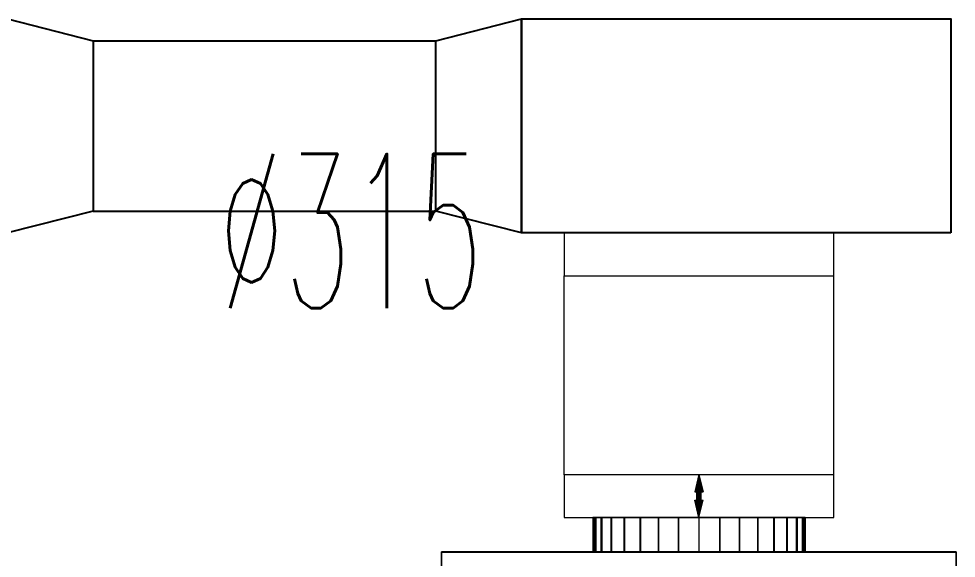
# Model space of a CAD drawing. Header units: inches. Extents: x -172 to 5713, y -54 to 3470.
# Drawn here: x 2845.5 to 2955, y 1051.2 to 1114.2 of the extents above; entities that cross this region are included whole.
import ezdxf
from ezdxf.enums import TextEntityAlignment as Align

# ---------------------------------------------------------------- set-up
doc = ezdxf.new("R2010")
doc.units = ezdxf.units.IN
doc.header["$MEASUREMENT"] = 0
for name, color, linetype, lineweight in [('MTY-EMIS-KANALI', 150, 'Continuous', 0), ('MTY-UFLEME-KANALI-Flex', 21, 'ZIGZAG', 0), ('VDI3805_Objects', 7, 'Continuous', 0)]:
    doc.layers.add(name, color=color, linetype=linetype, lineweight=lineweight)
doc.layers.add('MTY-UFLEME-KANALI', color=20, linetype='Continuous')
doc.styles.add('CAP', font='simplxtw.shx', dxfattribs={"width": 0.65})
doc.linetypes.add('ZIGZAG', pattern='A,0.0001,-0.2,[131,ltypeshp.shx,S=0.2,R=0,X=-0.2,Y=0],-0.4,[131,ltypeshp.shx,S=0.2,R=180.00002,X=0.2,Y=0],-0.2', length=0.8001)

# ---------------------------------------------------------------- blocks, each defined once
blk = doc.blocks.new('*U33')
at = {"layer": 'MTY-UFLEME-KANALI-Flex', "ltscale": 0.5}
for p, q in [((-15.75, -7.58), (-15.75, 15.65)), ((15.75, -7.58), (15.75, 15.65))]:
    blk.add_line(p, q, dxfattribs=at)
at = {"layer": 'MTY-UFLEME-KANALI-Flex', "linetype": 'ByBlock', "ltscale": 0.5}
for points in [[(15.75, 20.65), (-15.75, 20.65), (-15.75, 15.65), (15.75, 15.65)], [(15.75, -7.58), (-15.75, -7.58), (-15.75, -12.58), (15.75, -12.58)]]:
    blk.add_lwpolyline(points, close=True, dxfattribs=at)
at = {"layer": 'MTY-UFLEME-KANALI-Flex', "color": 7, "ltscale": 0.5, "style": 'CAP', "width": 0.5}
blk.add_attdef('X', text='', height=18, dxfattribs=at).set_placement((-40.68, 11.88), align=Align.CENTER)
blk = doc.blocks.new('70205_970_03')
at = {"layer": 'VDI3805_Objects', "color": 253}
for p, q in [((-0.3005, -0.3005), (-0.3005, 0.3005)), ((0.3005, 0.3005), (-0.3005, 0.3005)), ((-0.2995, -0.2995), (-0.2995, 0.2995)), ((-0.2995, 0.2995), (0.2995, 0.2995)), ((0.2995, 0.2995), (0.2995, -0.2995)), ((0.3005, -0.3005), (0.3005, 0.3005)), ((0.3005, 0.3005), (0.3156, 0.3005)), ((0.4355, 0.3005), (0.3005, 0.3005)), ((0.3156, -0.3005), (0.3156, 0.3005)), ((0.3156, 0.3005), (0.4355, 0.3005)), ((0.4345, -0.3005), (0.4345, 0.3005)), ((0.4345, 0.3005), (0.4355, 0.3005)), ((0.4355, -0.3005), (0.4355, 0.3005)), ((0.4355, -0.3005), (0.4355, 0.3005)), ((-0.269, 0.295), (-0.295, 0.295)), ((-0.295, 0.295), (-0.295, 0.265)), ((-0.295, 0.295), (-0.265, 0.295)), ((-0.2819, 0.2846), (-0.281, 0.2849)), ((-0.281, 0.2849), (-0.28, 0.285)), ((-0.28, 0.285), (-0.279, 0.2849)), ((-0.279, 0.2849), (-0.2781, 0.2846)), ((-0.269, 0.295), (-0.269, 0.265)), ((-0.265, 0.295), (-0.265, 0.265)), ((0.265, 0.265), (0.265, 0.295)), ((0.265, 0.295), (0.295, 0.295)), ((0.295, 0.295), (0.269, 0.295)), ((0.269, 0.265), (0.269, 0.295)), ((0.2781, 0.2846), (0.279, 0.2849)), ((0.279, 0.2849), (0.28, 0.285)), ((0.28, 0.285), (0.281, 0.2849)), ((0.281, 0.2849), (0.2819, 0.2846)), ((0.295, 0.265), (0.295, 0.295)), ((-0.285, 0.28), (-0.2849, 0.281)), ((-0.2849, 0.279), (-0.285, 0.28)), ((-0.2849, 0.281), (-0.2846, 0.2819)), ((-0.2846, 0.2781), (-0.2849, 0.279)), ((-0.2846, 0.2819), (-0.2842, 0.2828)), ((-0.2842, 0.2772), (-0.2846, 0.2781)), ((-0.2842, 0.2828), (-0.2835, 0.2835)), ((-0.2835, 0.2765), (-0.2842, 0.2772)), ((-0.2835, 0.2835), (-0.2828, 0.2842)), ((-0.2828, 0.2758), (-0.2835, 0.2765)), ((-0.2828, 0.2842), (-0.2819, 0.2846)), ((-0.2819, 0.2754), (-0.2828, 0.2758)), ((-0.281, 0.2751), (-0.2819, 0.2754)), ((-0.28, 0.275), (-0.281, 0.2751)), ((-0.279, 0.2751), (-0.28, 0.275)), ((-0.2781, 0.2754), (-0.279, 0.2751)), ((-0.2781, 0.2846), (-0.2772, 0.2842)), ((-0.2772, 0.2758), (-0.2781, 0.2754)), ((-0.2772, 0.2842), (-0.2765, 0.2835)), ((-0.2765, 0.2765), (-0.2772, 0.2758)), ((-0.2765, 0.2835), (-0.2758, 0.2828)), ((-0.2758, 0.2772), (-0.2765, 0.2765)), ((-0.2758, 0.2828), (-0.2754, 0.2819)), ((-0.2754, 0.2781), (-0.2758, 0.2772)), ((-0.2754, 0.2819), (-0.2751, 0.281)), ((-0.2751, 0.279), (-0.2754, 0.2781)), ((-0.2751, 0.281), (-0.275, 0.28)), ((-0.275, 0.28), (-0.2751, 0.279)), ((0.275, 0.28), (0.2751, 0.281)), ((0.2751, 0.279), (0.275, 0.28)), ((0.2751, 0.281), (0.2754, 0.2819)), ((0.2754, 0.2781), (0.2751, 0.279)), ((0.2754, 0.2819), (0.2758, 0.2828)), ((0.2758, 0.2772), (0.2754, 0.2781)), ((0.2758, 0.2828), (0.2765, 0.2835)), ((0.2765, 0.2765), (0.2758, 0.2772)), ((0.2765, 0.2835), (0.2772, 0.2842)), ((0.2772, 0.2758), (0.2765, 0.2765)), ((0.2772, 0.2842), (0.2781, 0.2846)), ((0.2781, 0.2754), (0.2772, 0.2758)), ((0.279, 0.2751), (0.2781, 0.2754)), ((0.28, 0.275), (0.279, 0.2751)), ((0.281, 0.2751), (0.28, 0.275)), ((0.2819, 0.2754), (0.281, 0.2751)), ((0.2819, 0.2846), (0.2828, 0.2842)), ((0.2828, 0.2758), (0.2819, 0.2754)), ((0.2828, 0.2842), (0.2835, 0.2835)), ((0.2835, 0.2765), (0.2828, 0.2758)), ((0.2835, 0.2835), (0.2842, 0.2828)), ((0.2842, 0.2772), (0.2835, 0.2765)), ((0.2842, 0.2828), (0.2846, 0.2819)), ((0.2846, 0.2781), (0.2842, 0.2772)), ((0.2846, 0.2819), (0.2849, 0.281)), ((0.2849, 0.279), (0.2846, 0.2781)), ((0.2849, 0.281), (0.285, 0.28)), ((0.285, 0.28), (0.2849, 0.279)), ((-0.295, 0.265), (-0.269, 0.265)), ((-0.265, 0.265), (-0.295, 0.265)), ((0.295, 0.265), (0.265, 0.265)), ((0.269, 0.265), (0.295, 0.265)), ((0.4355, 0.1216), (0.4355, 0.124)), ((0.4755, 0.124), (0.4355, 0.124)), ((0.4755, 0.123), (0.4355, 0.123)), ((0.4355, 0.123), (0.4355, 0.1206)), ((0.4355, 0.1146), (0.4355, 0.1216)), ((0.4755, 0.1216), (0.4355, 0.1216)), ((0.4755, 0.1206), (0.4355, 0.1206)), ((0.4355, 0.1206), (0.4355, 0.1136)), ((0.4755, 0.1216), (0.4755, 0.124)), ((0.4755, 0.1206), (0.4755, 0.123)), ((0.4755, 0.1146), (0.4755, 0.1216)), ((0.4755, 0.1136), (0.4755, 0.1206)), ((0.4355, 0.1031), (0.4355, 0.1146)), ((0.4755, 0.1146), (0.4355, 0.1146)), ((0.4755, 0.1136), (0.4355, 0.1136)), ((0.4355, 0.1136), (0.4355, 0.1023)), ((0.4755, 0.1031), (0.4755, 0.1146)), ((0.4755, 0.1023), (0.4755, 0.1136)), ((0.4355, 0.0877), (0.4355, 0.1031)), ((0.4755, 0.1031), (0.4355, 0.1031)), ((0.4755, 0.1023), (0.4355, 0.1023)), ((0.4355, 0.1023), (0.4355, 0.087)), ((0.4755, 0.0877), (0.4755, 0.1031)), ((0.4755, 0.087), (0.4755, 0.1023)), ((0.4355, 0.0689), (0.4355, 0.0877)), ((0.4755, 0.0877), (0.4355, 0.0877)), ((0.4755, 0.0689), (0.4755, 0.0877)), ((0.4755, 0.087), (0.4355, 0.087)), ((0.4355, 0.087), (0.4355, 0.0683)), ((0.4755, 0.0683), (0.4755, 0.087)), ((0.4355, 0.0475), (0.4355, 0.0689)), ((0.4755, 0.0689), (0.4355, 0.0689)), ((0.4755, 0.0683), (0.4355, 0.0683)), ((0.4355, 0.0683), (0.4355, 0.0471)), ((0.4755, 0.0475), (0.4755, 0.0689)), ((0.4755, 0.0471), (0.4755, 0.0683)), ((0.4355, 0.0242), (0.4355, 0.0475)), ((0.4755, 0.0475), (0.4355, 0.0475)), ((0.4755, 0.0471), (0.4355, 0.0471)), ((0.4355, 0.0471), (0.4355, 0.024)), ((0.4755, 0.0242), (0.4755, 0.0475)), ((0.4755, 0.024), (0.4755, 0.0471)), ((0.4355, 0), (0.4355, 0.0242)), ((0.4755, 0.0242), (0.4355, 0.0242)), ((0.4755, 0.024), (0.4355, 0.024)), ((0.4355, 0.024), (0.4355, 0)), ((0.4755, 0), (0.4755, 0.0242)), ((0.4755, 0), (0.4755, 0.024)), ((0.4355, -0.0242), (0.4355, 0)), ((0.4755, 0), (0.4355, 0)), ((0.4355, 0), (0.4355, -0.024)), ((0.4755, -0.0242), (0.4755, 0)), ((0.4755, -0.024), (0.4755, 0)), ((0.4755, -0.024), (0.4355, -0.024)), ((0.4355, -0.024), (0.4355, -0.0471)), ((0.4355, -0.0475), (0.4355, -0.0242)), ((0.4755, -0.0242), (0.4355, -0.0242)), ((0.4755, -0.0471), (0.4755, -0.024)), ((0.4755, -0.0475), (0.4755, -0.0242)), ((0.4755, -0.0471), (0.4355, -0.0471)), ((0.4355, -0.0471), (0.4355, -0.0683)), ((0.4355, -0.0689), (0.4355, -0.0475)), ((0.4755, -0.0475), (0.4355, -0.0475)), ((0.4755, -0.0683), (0.4755, -0.0471)), ((0.4755, -0.0689), (0.4755, -0.0475)), ((0.4755, -0.0683), (0.4355, -0.0683)), ((0.4355, -0.0683), (0.4355, -0.087)), ((0.4355, -0.0877), (0.4355, -0.0689)), ((0.4755, -0.0689), (0.4355, -0.0689)), ((0.4755, -0.087), (0.4755, -0.0683)), ((0.4755, -0.0877), (0.4755, -0.0689)), ((0.4755, -0.087), (0.4355, -0.087)), ((0.4355, -0.087), (0.4355, -0.1023)), ((0.4755, -0.1023), (0.4755, -0.087)), ((0.4355, -0.1031), (0.4355, -0.0877)), ((0.4755, -0.0877), (0.4355, -0.0877)), ((0.4755, -0.1031), (0.4755, -0.0877)), ((0.4755, -0.1023), (0.4355, -0.1023)), ((0.4355, -0.1023), (0.4355, -0.1136)), ((0.4355, -0.1146), (0.4355, -0.1031)), ((0.4755, -0.1031), (0.4355, -0.1031)), ((0.4755, -0.1136), (0.4755, -0.1023)), ((0.4755, -0.1146), (0.4755, -0.1031)), ((0.4755, -0.1136), (0.4355, -0.1136)), ((0.4355, -0.1136), (0.4355, -0.1206)), ((0.4355, -0.1216), (0.4355, -0.1146)), ((0.4755, -0.1146), (0.4355, -0.1146)), ((0.4755, -0.1206), (0.4755, -0.1136)), ((0.4755, -0.1216), (0.4755, -0.1146)), ((0.4755, -0.1206), (0.4355, -0.1206)), ((0.4355, -0.1206), (0.4355, -0.123)), ((0.4355, -0.1216), (0.4355, -0.124)), ((0.4755, -0.1216), (0.4355, -0.1216)), ((0.4755, -0.123), (0.4355, -0.123)), ((0.4755, -0.124), (0.4355, -0.124)), ((0.4755, -0.123), (0.4755, -0.1206)), ((0.4755, -0.124), (0.4755, -0.1216)), ((-0.269, -0.265), (-0.295, -0.265)), ((-0.295, -0.265), (-0.295, -0.295)), ((-0.295, -0.265), (-0.265, -0.265)), ((-0.269, -0.265), (-0.269, -0.295)), ((-0.265, -0.265), (-0.265, -0.295)), ((0.265, -0.295), (0.265, -0.265)), ((0.265, -0.265), (0.295, -0.265)), ((0.295, -0.265), (0.269, -0.265)), ((0.269, -0.295), (0.269, -0.265)), ((0.295, -0.295), (0.295, -0.265)), ((-0.285, -0.28), (-0.2849, -0.279)), ((-0.2849, -0.281), (-0.285, -0.28)), ((-0.2849, -0.279), (-0.2846, -0.2781)), ((-0.2846, -0.2819), (-0.2849, -0.281)), ((-0.2846, -0.2781), (-0.2842, -0.2772)), ((-0.2842, -0.2828), (-0.2846, -0.2819)), ((-0.2842, -0.2772), (-0.2835, -0.2765)), ((-0.2835, -0.2835), (-0.2842, -0.2828)), ((-0.2835, -0.2765), (-0.2828, -0.2758)), ((-0.2828, -0.2842), (-0.2835, -0.2835)), ((-0.2828, -0.2758), (-0.2819, -0.2754)), ((-0.2819, -0.2846), (-0.2828, -0.2842)), ((-0.2819, -0.2754), (-0.281, -0.2751)), ((-0.281, -0.2849), (-0.2819, -0.2846)), ((-0.281, -0.2751), (-0.28, -0.275)), ((-0.28, -0.275), (-0.279, -0.2751)), ((-0.279, -0.2751), (-0.2781, -0.2754)), ((-0.2781, -0.2846), (-0.279, -0.2849)), ((-0.2781, -0.2754), (-0.2772, -0.2758)), ((-0.2772, -0.2842), (-0.2781, -0.2846)), ((-0.2772, -0.2758), (-0.2765, -0.2765)), ((-0.2765, -0.2835), (-0.2772, -0.2842)), ((-0.2765, -0.2765), (-0.2758, -0.2772)), ((-0.2758, -0.2828), (-0.2765, -0.2835)), ((-0.2758, -0.2772), (-0.2754, -0.2781)), ((-0.2754, -0.2819), (-0.2758, -0.2828)), ((-0.2754, -0.2781), (-0.2751, -0.279)), ((-0.2751, -0.281), (-0.2754, -0.2819)), ((-0.2751, -0.279), (-0.275, -0.28)), ((-0.275, -0.28), (-0.2751, -0.281)), ((0.275, -0.28), (0.2751, -0.279)), ((0.2751, -0.281), (0.275, -0.28)), ((0.2751, -0.279), (0.2754, -0.2781)), ((0.2754, -0.2819), (0.2751, -0.281)), ((0.2754, -0.2781), (0.2758, -0.2772)), ((0.2758, -0.2828), (0.2754, -0.2819)), ((0.2758, -0.2772), (0.2765, -0.2765)), ((0.2765, -0.2835), (0.2758, -0.2828)), ((0.2765, -0.2765), (0.2772, -0.2758)), ((0.2772, -0.2842), (0.2765, -0.2835)), ((0.2772, -0.2758), (0.2781, -0.2754)), ((0.2781, -0.2846), (0.2772, -0.2842)), ((0.2781, -0.2754), (0.279, -0.2751)), ((0.279, -0.2849), (0.2781, -0.2846)), ((0.279, -0.2751), (0.28, -0.275)), ((0.28, -0.275), (0.281, -0.2751)), ((0.281, -0.2751), (0.2819, -0.2754)), ((0.2819, -0.2846), (0.281, -0.2849)), ((0.2819, -0.2754), (0.2828, -0.2758)), ((0.2828, -0.2842), (0.2819, -0.2846)), ((0.2828, -0.2758), (0.2835, -0.2765)), ((0.2835, -0.2835), (0.2828, -0.2842)), ((0.2835, -0.2765), (0.2842, -0.2772)), ((0.2842, -0.2828), (0.2835, -0.2835)), ((0.2842, -0.2772), (0.2846, -0.2781)), ((0.2846, -0.2819), (0.2842, -0.2828)), ((0.2846, -0.2781), (0.2849, -0.279)), ((0.2849, -0.281), (0.2846, -0.2819)), ((0.2849, -0.279), (0.285, -0.28)), ((0.285, -0.28), (0.2849, -0.281)), ((-0.295, -0.295), (-0.269, -0.295)), ((-0.265, -0.295), (-0.295, -0.295)), ((-0.28, -0.285), (-0.281, -0.2849)), ((-0.279, -0.2849), (-0.28, -0.285)), ((0.295, -0.295), (0.265, -0.295)), ((0.269, -0.295), (0.295, -0.295)), ((0.28, -0.285), (0.279, -0.2849)), ((0.281, -0.2849), (0.28, -0.285)), ((-0.3005, -0.3005), (0.3005, -0.3005)), ((0.2995, -0.2995), (-0.2995, -0.2995)), ((0.3005, -0.3005), (0.3156, -0.3005)), ((0.4355, -0.3005), (0.3005, -0.3005)), ((0.3156, -0.3005), (0.4355, -0.3005)), ((0.4355, -0.3005), (0.4345, -0.3005))]:
    blk.add_line(p, q, dxfattribs=at)
blk = doc.blocks.new('70205_970_01')
at = {"layer": 'VDI3805_Objects', "color": 3}
for p, q in [((0.4955, 0.005), (0.4755, 0)), ((0.4755, 0), (0.4955, 0.0049)), ((0.4755, 0), (0.4955, 0.0046)), ((0.4755, 0), (0.4955, 0.0042)), ((0.4755, 0), (0.4955, 0.0035)), ((0.4755, 0), (0.4955, 0.0028)), ((0.4755, 0), (0.4955, 0.0019)), ((0.4755, 0), (0.4955, 0.001)), ((0.4755, 0), (0.4955, 0)), ((0.4755, 0), (0.4955, -0.001)), ((0.4755, 0), (0.4955, -0.0019)), ((0.4755, 0), (0.4955, -0.0028)), ((0.4755, 0), (0.4955, -0.0035)), ((0.4755, 0), (0.4955, -0.0042)), ((0.4755, 0), (0.4955, -0.0046)), ((0.4755, 0), (0.4955, -0.0049)), ((0.4755, 0), (0.4955, -0.005)), ((0.4955, 0.005), (0.4955, 0.0049)), ((0.4955, 0.0049), (0.4955, 0.0046)), ((0.4955, 0.0046), (0.4955, 0.0042)), ((0.4955, 0.0042), (0.4955, 0.0035)), ((0.4955, 0.0035), (0.4955, 0.0028)), ((0.4955, 0.0028), (0.4955, 0.0019)), ((0.4955, 0.0025), (0.4955, 0.0023)), ((0.4955, 0.0025), (0.4955, 0.0025)), ((0.5055, 0.0025), (0.4955, 0.0025)), ((0.4955, 0.0025), (0.5055, 0.0025)), ((0.4955, 0.0023), (0.4955, 0.0021)), ((0.4955, 0.0023), (0.5055, 0.0023)), ((0.4955, 0.0021), (0.4955, 0.0018)), ((0.4955, 0.0021), (0.5055, 0.0021)), ((0.4955, 0.0019), (0.4955, 0.001)), ((0.4955, 0.0018), (0.4955, 0.0014)), ((0.4955, 0.0018), (0.5055, 0.0018)), ((0.4955, 0.0014), (0.4955, 0.001)), ((0.4955, 0.0014), (0.5055, 0.0014)), ((0.4955, 0.001), (0.4955, 0)), ((0.4955, 0.001), (0.4955, 0.0005)), ((0.4955, 0.001), (0.5055, 0.001)), ((0.4955, 0.0005), (0.4955, 0)), ((0.4955, 0.0005), (0.5055, 0.0005)), ((0.4955, 0), (0.4955, -0.001)), ((0.4955, 0), (0.4955, -0.0005)), ((0.4955, 0), (0.5055, 0)), ((0.5055, 0.0049), (0.5055, 0.005)), ((0.5255, 0), (0.5055, 0.005)), ((0.5055, 0.0049), (0.5055, 0.0046)), ((0.5255, 0), (0.5055, 0.0049)), ((0.5055, 0.0046), (0.5055, 0.0042)), ((0.5255, 0), (0.5055, 0.0046)), ((0.5055, 0.0042), (0.5055, 0.0035)), ((0.5255, 0), (0.5055, 0.0042)), ((0.5055, 0.0035), (0.5055, 0.0028)), ((0.5255, 0), (0.5055, 0.0035)), ((0.5055, 0.0028), (0.5055, 0.0019)), ((0.5255, 0), (0.5055, 0.0028)), ((0.5055, 0.0025), (0.5055, 0.0025)), ((0.5055, 0.0025), (0.5055, 0.0023)), ((0.5055, 0.0023), (0.5055, 0.0021)), ((0.5055, 0.0021), (0.5055, 0.0018)), ((0.5055, 0.0019), (0.5055, 0.001)), ((0.5255, 0), (0.5055, 0.0019)), ((0.5055, 0.0018), (0.5055, 0.0014)), ((0.5055, 0.0014), (0.5055, 0.001)), ((0.5055, 0.001), (0.5055, 0.0005)), ((0.5055, 0.001), (0.5055, 0)), ((0.5255, 0), (0.5055, 0.001)), ((0.5055, 0.0005), (0.5055, 0)), ((0.5055, 0), (0.5055, -0.0005)), ((0.5055, 0), (0.5055, -0.001)), ((0.5255, 0), (0.5055, 0)), ((0.5255, 0), (0.5055, -0.001)), ((0.5255, 0), (0.5055, -0.0019)), ((0.5255, 0), (0.5055, -0.0028)), ((0.5255, 0), (0.5055, -0.0035)), ((0.5255, 0), (0.5055, -0.0042)), ((0.5255, 0), (0.5055, -0.0046)), ((0.5255, 0), (0.5055, -0.0049)), ((0.5255, 0), (0.5055, -0.005)), ((0.4955, -0.0005), (0.4955, -0.001)), ((0.4955, -0.0005), (0.5055, -0.0005)), ((0.4955, -0.001), (0.4955, -0.0019)), ((0.4955, -0.001), (0.4955, -0.0014)), ((0.4955, -0.001), (0.5055, -0.001)), ((0.4955, -0.0014), (0.4955, -0.0018)), ((0.4955, -0.0014), (0.5055, -0.0014)), ((0.4955, -0.0018), (0.4955, -0.0021)), ((0.4955, -0.0018), (0.5055, -0.0018)), ((0.4955, -0.0019), (0.4955, -0.0028)), ((0.4955, -0.0021), (0.4955, -0.0023)), ((0.4955, -0.0021), (0.5055, -0.0021)), ((0.4955, -0.0023), (0.4955, -0.0025)), ((0.4955, -0.0023), (0.5055, -0.0023)), ((0.4955, -0.0025), (0.4955, -0.0025)), ((0.4955, -0.0025), (0.5055, -0.0025)), ((0.4955, -0.0025), (0.5055, -0.0025)), ((0.4955, -0.0028), (0.4955, -0.0035)), ((0.4955, -0.0035), (0.4955, -0.0042)), ((0.4955, -0.0042), (0.4955, -0.0046)), ((0.4955, -0.0046), (0.4955, -0.0049)), ((0.4955, -0.0049), (0.4955, -0.005)), ((0.5055, -0.0005), (0.5055, -0.001)), ((0.5055, -0.001), (0.5055, -0.0014)), ((0.5055, -0.001), (0.5055, -0.0019)), ((0.5055, -0.0014), (0.5055, -0.0018)), ((0.5055, -0.0018), (0.5055, -0.0021)), ((0.5055, -0.0019), (0.5055, -0.0028)), ((0.5055, -0.0021), (0.5055, -0.0023)), ((0.5055, -0.0023), (0.5055, -0.0025)), ((0.5055, -0.0025), (0.5055, -0.0025)), ((0.5055, -0.0028), (0.5055, -0.0035)), ((0.5055, -0.0035), (0.5055, -0.0042)), ((0.5055, -0.0042), (0.5055, -0.0046)), ((0.5055, -0.0046), (0.5055, -0.0049)), ((0.5055, -0.0049), (0.5055, -0.005))]:
    blk.add_line(p, q, dxfattribs=at)
blk = doc.blocks.new('A$C00D65541')
at = {"layer": 'VDI3805_Objects', "xscale": 100, "yscale": 100, "zscale": 100}
for name in ['70205_970_03', '70205_970_01']:
    blk.add_blockref(name, (-50.35, -0.25), dxfattribs=at)

msp = doc.modelspace()

# ---------------------------------------------------------------- linework, layer by layer
at = {"layer": 'MTY-UFLEME-KANALI'}
for points in [[(2854.22, 1111.64), (2854.22, 1091.74), (2844.22, 1089.21), (2844.22, 1114.21)], [(2904.22, 1114.21), (2904.22, 1089.21), (2894.22, 1091.74), (2894.22, 1111.64)], [(2954.38, 1089.21), (2904.22, 1089.21), (2904.22, 1114.21), (2954.38, 1114.21)]]:
    msp.add_lwpolyline(points, close=True, dxfattribs=at)
for points in [[(2854.22, 1111.64), (2894.22, 1111.64)], [(2854.22, 1091.74), (2894.22, 1091.74)]]:
    msp.add_lwpolyline(points, dxfattribs=at)

# ---------------------------------------------------------------- block references
msp.add_blockref('*U33', (2924.96, 1068.56)).add_auto_attribs({'X': '%%C315'})
at = {"layer": 'MTY-EMIS-KANALI', "rotation": 90}
msp.add_blockref('A$C00D65541', (2924.71, 1058.79), dxfattribs=at)

doc.saveas('drawing.dxf')
